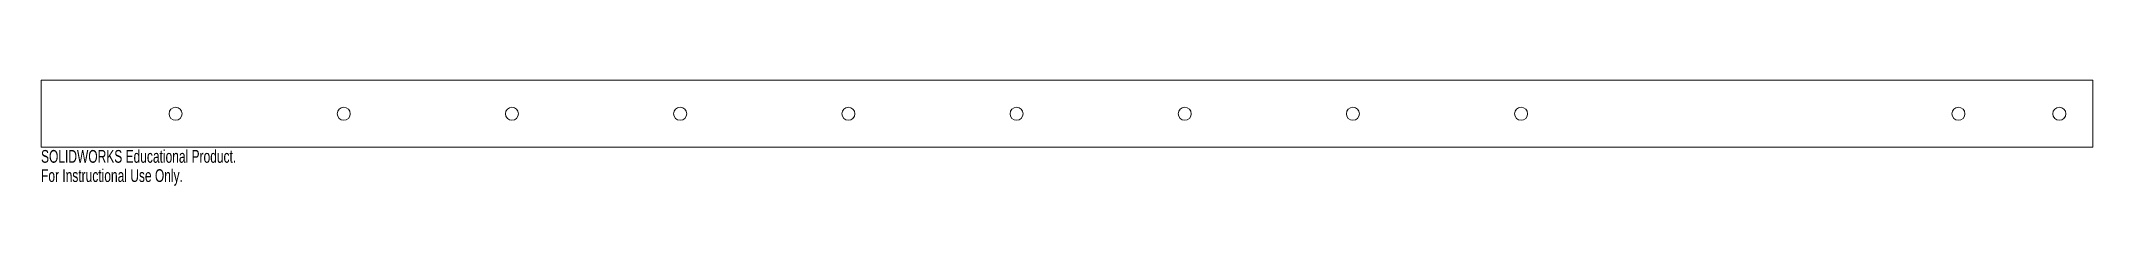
# Model space of a CAD drawing. Header units: inches. Extents: x 0 to 30.5, y -1.4 to 0.1.
import ezdxf

# ---------------------------------------------------------------- set-up
doc = ezdxf.new("R2010")
doc.units = ezdxf.units.IN
doc.header["$MEASUREMENT"] = 0
doc.styles.add('SLDTEXTSTYLE0', font='TXT', dxfattribs={"width": 0.7})

msp = doc.modelspace()

# ---------------------------------------------------------------- linework, layer by layer
at = {"color": 7, "linetype": 'Continuous', "lineweight": 15}
for p, q in [((30.5, 0.125), (0, 0.125)), ((0, 0.125), (0, -0.875)), ((30.5, 0.125), (30.5, -0.875)), ((30.5, -0.875), (0, -0.875))]:
    msp.add_line(p, q, dxfattribs=at)
for centre in [(2, -0.375), (4.5, -0.375), (7, -0.375), (9.5, -0.375), (12, -0.375), (14.5, -0.375), (17, -0.375), (19.5, -0.375), (22, -0.375), (28.5, -0.375), (30, -0.375)]:
    msp.add_circle(centre, 0.097, dxfattribs=at)

# ---------------------------------------------------------------- texts
at = {"color": 7, "linetype": 'Continuous', "char_height": 0.1903, "attachment_point": 1, "style": 'SLDTEXTSTYLE0'}
for s, insert in [('SOLIDWORKS Educational Product.', (0, -0.915)), ('For Instructional Use Only.', (0, -1.201))]:
    msp.add_mtext(s, dxfattribs=dict(at, insert=insert))

doc.saveas('drawing.dxf')
